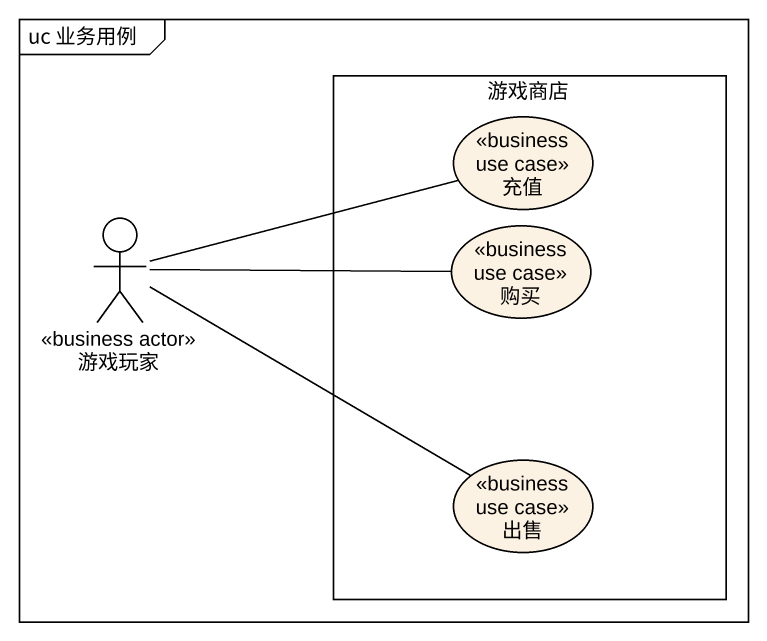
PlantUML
@startuml
mainframe uc 业务用例
rectangle 游戏商店 {
  usecase 充值 <<business use case>>
  usecase 购买 <<business use case>>
  usecase 出售 <<business use case>>
}
actor 游戏玩家 <<business actor>>
游戏玩家 -right- 充值
游戏玩家 -right- 购买
游戏玩家 -right- 出售
@enduml
